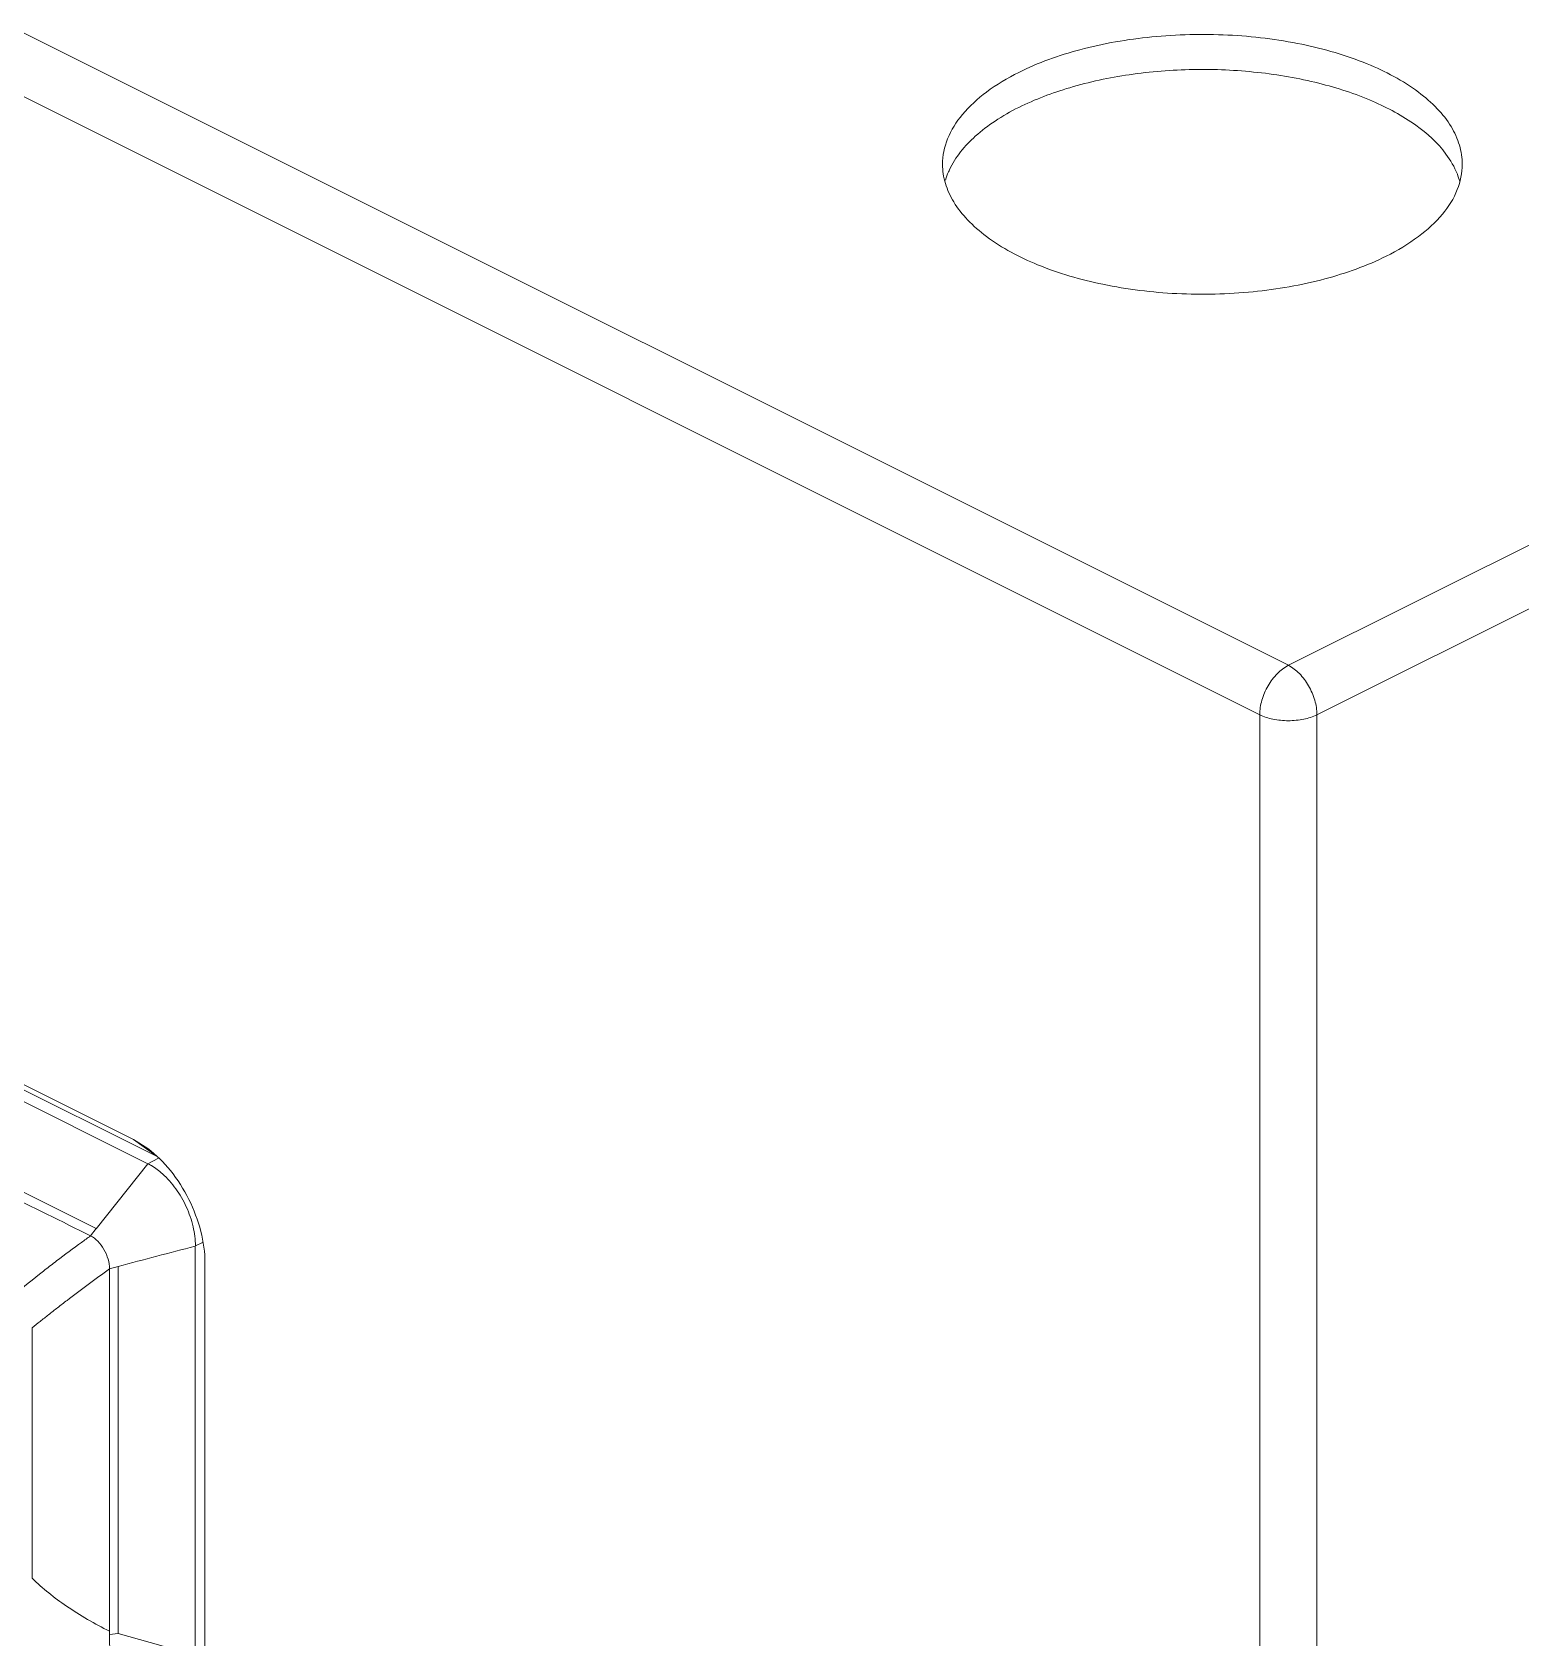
# Model space of a CAD drawing. Header units: millimetres. Extents: x 1177 to 4147, y 93 to 2194.
# Drawn here: x 3267.4 to 3344.6, y 949.1 to 1032.3 of the extents above; entities that cross this region are included whole.
import ezdxf

# ---------------------------------------------------------------- set-up
doc = ezdxf.new("R2010")
doc.units = ezdxf.units.MM
doc.header["$LTSCALE"] = 0.1
doc.layers.get('0').update_dxf_attribs({"lineweight": 13})

# ---------------------------------------------------------------- blocks, each defined once
blk = doc.blocks.new('01')
for p, q in [((3389.68, 1160.2), (3689.5, 1010.3)), ((3387.56, 1156.54), (3687.38, 1006.64)), ((3471, 1041.64), (3603.94, 975.18)), ((3472.77, 1040.36), (3605.71, 973.9)), ((3689.5, 1010.3), (3722.02, 1026.56)), ((3691.62, 1006.64), (3724.15, 1022.9)), ((3687.38, 1006.64), (3687.38, 509.54)), ((3691.62, 1006.64), (3691.62, 509.54)), ((3605, 973.38), (3593.26, 979.25)), ((3601.19, 968.57), (3588.17, 975.07)), ((3603.94, 975.18), (3605, 974.51)), ((3603.94, 975.18), (3605.71, 973.9)), ((3601.18, 968.56), (3605, 973.38)), ((3605.8, 973.79), (3605, 973.38)), ((3600.77, 968.03), (3601.19, 968.57)), ((3608.51, 936.96), (3608.51, 967.27)), ((3608.53, 967.29), (3609.06, 967.55)), ((3598.25, 966.18), (3598.13, 966.08)), ((3609.24, 966.03), (3609.24, 628.28)), ((3602.81, 965.76), (3602.17, 965.59)), ((3602.17, 938.74), (3602.17, 965.59)), ((3602.81, 938.57), (3602.81, 965.76)), ((3596.44, 961.21), (3596.44, 942.67)), ((3602.17, 938.51), (3602.17, 938.74)), ((3602.17, 938.51), (3602.81, 938.57)), ((3608.51, 936.96), (3602.82, 938.58))]:
    blk.add_line(p, q)
for centre, radius, start, end in [((3669.71, 1044.52), 5.87, 154.9057, 156.4968), ((3669.4, 1044.65), 5.54, 156.4548, 163.1821)]:
    blk.add_arc(centre, radius, start, end)
for points, knots in [([(3702.38, 1047.42), (3702.38, 1047.89), (3702.23, 1048.88), (3701.58, 1050.29), (3700.53, 1051.62), (3698.54, 1053.34), (3695.17, 1055.1), (3690.38, 1056.48), (3684.99, 1057.13), (3679.44, 1057), (3674.21, 1056.1), (3670.96, 1054.95), (3669.52, 1054.22)], [0, 0, 0, 0, 0.038301, 0.078936, 0.123707, 0.173661, 0.289903, 0.425612, 0.573776, 0.725202, 0.870157, 1, 1, 1, 1]), ([(3669.52, 1054.22), (3668.69, 1053.81), (3667.18, 1052.91), (3665.34, 1051.25), (3664.17, 1049.41), (3663.88, 1048.06), (3663.88, 1047.42)], [0, 0, 0, 0, 0.302467, 0.565524, 0.793419, 1, 1, 1, 1]), ([(3701.17, 1048.18), (3700.56, 1049.01), (3698.86, 1050.54), (3695.62, 1052.27), (3691.65, 1053.56), (3687.17, 1054.33), (3682.46, 1054.54), (3677.78, 1054.17), (3673.42, 1053.24), (3670.73, 1052.23), (3669.52, 1051.63)], [0, 0, 0, 0, 0.091429, 0.200482, 0.325482, 0.462021, 0.604187, 0.745387, 0.879215, 1, 1, 1, 1]), ([(3669.52, 1051.63), (3668.92, 1051.33), (3667.8, 1050.69), (3665.93, 1049.28), (3664.83, 1047.96), (3664.39, 1047.01)], [0, 0, 0, 0, 0.288458, 0.551259, 1, 1, 1, 1]), ([(3702.19, 1046.17), (3702.14, 1046.34), (3701.9, 1047.06), (3701.51, 1047.72), (3701.17, 1048.18)], [0, 0, 0, 0, 0.239053, 1, 1, 1, 1]), ([(3663.88, 1047.42), (3663.88, 1046.94), (3664.03, 1045.96), (3664.69, 1044.55), (3665.74, 1043.22), (3667.73, 1041.49), (3671.09, 1039.74), (3675.89, 1038.36), (3681.28, 1037.7), (3686.82, 1037.84), (3692.06, 1038.74), (3695.3, 1039.89), (3696.75, 1040.61)], [0, 0, 0, 0, 0.038301, 0.078936, 0.123707, 0.173661, 0.289903, 0.425612, 0.573776, 0.725202, 0.870157, 1, 1, 1, 1]), ([(3696.75, 1040.61), (3697.58, 1041.03), (3699.09, 1041.93), (3700.93, 1043.58), (3702.1, 1045.43), (3702.38, 1046.78), (3702.38, 1047.42)], [0, 0, 0, 0, 0.302467, 0.565524, 0.793419, 1, 1, 1, 1]), ([(3689.5, 1010.3), (3689.2, 1010.14), (3688.62, 1009.69), (3687.95, 1008.8), (3687.5, 1007.75), (3687.38, 1007), (3687.38, 1006.64)], [0, 0, 0, 0, 0.229631, 0.488179, 0.753194, 1, 1, 1, 1]), ([(3691.62, 1006.64), (3691.62, 1007), (3691.49, 1007.75), (3691.04, 1008.8), (3690.38, 1009.69), (3689.8, 1010.14), (3689.5, 1010.3)], [0, 0, 0, 0, 0.246793, 0.511785, 0.770324, 1, 1, 1, 1]), ([(3687.38, 1006.64), (3687.68, 1006.48), (3688.39, 1006.27), (3689.5, 1006.16), (3690.61, 1006.27), (3691.31, 1006.48), (3691.62, 1006.64)], [0, 0, 0, 0, 0.235383, 0.500037, 0.764676, 1, 1, 1, 1]), ([(3600.77, 968.03), (3598.62, 969.11), (3594.28, 971.21), (3589.99, 973.39), (3587.83, 974.47)], [0, 0, 0, 0, 0.499555, 1, 1, 1, 1]), ([(3605, 974.51), (3605.63, 974.04), (3606.79, 972.88), (3608.12, 970.77), (3609, 968.45), (3609.24, 966.81), (3609.24, 966.03)], [0, 0, 0, 0, 0.241017, 0.500054, 0.759078, 1, 1, 1, 1]), ([(3605, 973.38), (3605.09, 973.34), (3605.48, 973.12), (3605.84, 972.85), (3606.09, 972.63)], [0, 0, 0, 0, 0.237515, 1, 1, 1, 1]), ([(3606.09, 972.63), (3606.46, 972.3), (3607.13, 971.53), (3607.9, 970.2), (3608.4, 968.76), (3608.53, 967.76), (3608.53, 967.29)], [0, 0, 0, 0, 0.246284, 0.50533, 0.761557, 1, 1, 1, 1]), ([(3600.76, 968.03), (3600.54, 967.87), (3599.7, 967.26), (3598.86, 966.64), (3598.25, 966.18)], [0, 0, 0, 0, 0.26086, 1, 1, 1, 1]), ([(3600.76, 968.03), (3600.96, 967.93), (3601.34, 967.63), (3601.79, 967.03), (3602.09, 966.33), (3602.17, 965.83), (3602.17, 965.59)], [0, 0, 0, 0, 0.229685, 0.488221, 0.753206, 1, 1, 1, 1]), ([(3598.13, 966.08), (3597.84, 965.86), (3596.8, 965.06), (3595.77, 964.24), (3595.03, 963.63)], [0, 0, 0, 0, 0.271582, 1, 1, 1, 1]), ([(3596.43, 961.21), (3596.63, 961.38), (3597.04, 961.7), (3597.66, 962.2), (3598.33, 962.72), (3599.82, 963.87), (3601.11, 964.82), (3602.17, 965.59)], [0, 0, 0, 0, 0.106027, 0.216878, 0.333426, 0.456274, 1, 1, 1, 1]), ([(3602.17, 938.74), (3601.07, 939.29), (3599.05, 940.45), (3597.22, 941.9), (3596.43, 942.67)], [0, 0, 0, 0, 0.52971, 1, 1, 1, 1]), ([(3603.68, 935.4), (3603.57, 935.49), (3603.33, 935.66), (3602.98, 935.96), (3602.68, 936.32), (3602.36, 936.88), (3602.18, 937.49), (3602.16, 938.08), (3602.17, 938.37), (3602.17, 938.51)], [0, 0, 0, 0, 0.121236, 0.244048, 0.374292, 0.508173, 0.766635, 0.885089, 1, 1, 1, 1])]:
    blk.add_open_spline(points, degree=3, knots=knots)
blk.add_open_spline([(3608.51, 967.27), (3606.61, 966.77), (3604.72, 966.27), (3602.82, 965.77)], degree=3)

msp = doc.modelspace()

# ---------------------------------------------------------------- block references
at = {"xscale": 0.7, "yscale": 0.7, "zscale": 0.7}
msp.add_blockref('01', (749.903, 292.29), dxfattribs=at)

doc.saveas('drawing.dxf')
